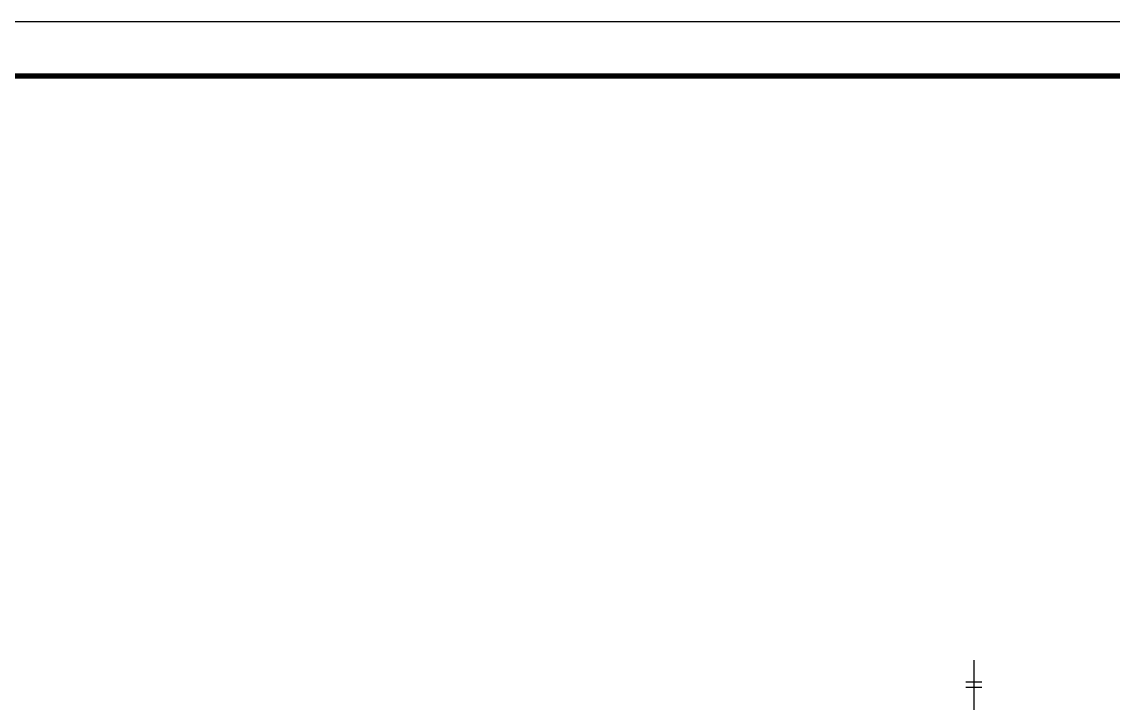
# Model space of a CAD drawing. Extents: x -1712635 to -854203, y -534641 to -21985.
# Drawn here: x -1124486 to -1104306, y -349749 to -337158 of the extents above; entities that cross this region are included whole.
import ezdxf

# ---------------------------------------------------------------- set-up
doc = ezdxf.new("R2010")
doc.units = 0
doc.header["$LTSCALE"] = 1000
doc.linetypes.add('CENTER', pattern=[8, 5, -1, 1, -1])
doc.layers.get('0').update_dxf_attribs({"linetype": 'CONTINUOUS'})
doc.layers.add('-TK', color=7, linetype='CONTINUOUS')
doc.layers.add('THIN', color=7, linetype='CONTINUOUS')

# ---------------------------------------------------------------- blocks, each defined once
blk = doc.blocks.new('A1')
blk.add_lwpolyline([(0, 59400), (0, 0), (84100, 0), (84100, 59400)], close=True)
at = {"const_width": 100}
blk.add_lwpolyline([(2500, 58400), (2500, 1000), (83100, 1000), (83100, 58400)], close=True, dxfattribs=at)

msp = doc.modelspace()

# ---------------------------------------------------------------- linework, layer by layer
at = {"layer": 'THIN', "linetype": 'CENTER'}
msp.add_line((-1106883.47, -348955.45), (-1106883.47, -372822.38), dxfattribs=at)
at = {"layer": 'THIN'}
for p, q in [((-1106733.47, -349358.68), (-1107033.47, -349358.68)), ((-1106733.47, -349458.68), (-1107033.47, -349458.68))]:
    msp.add_line(p, q, dxfattribs=at)

# ---------------------------------------------------------------- block references
at = {"layer": '-TK'}
msp.add_blockref('A1', (-1147825.76, -396558.03), dxfattribs=at)

doc.saveas('drawing.dxf')
